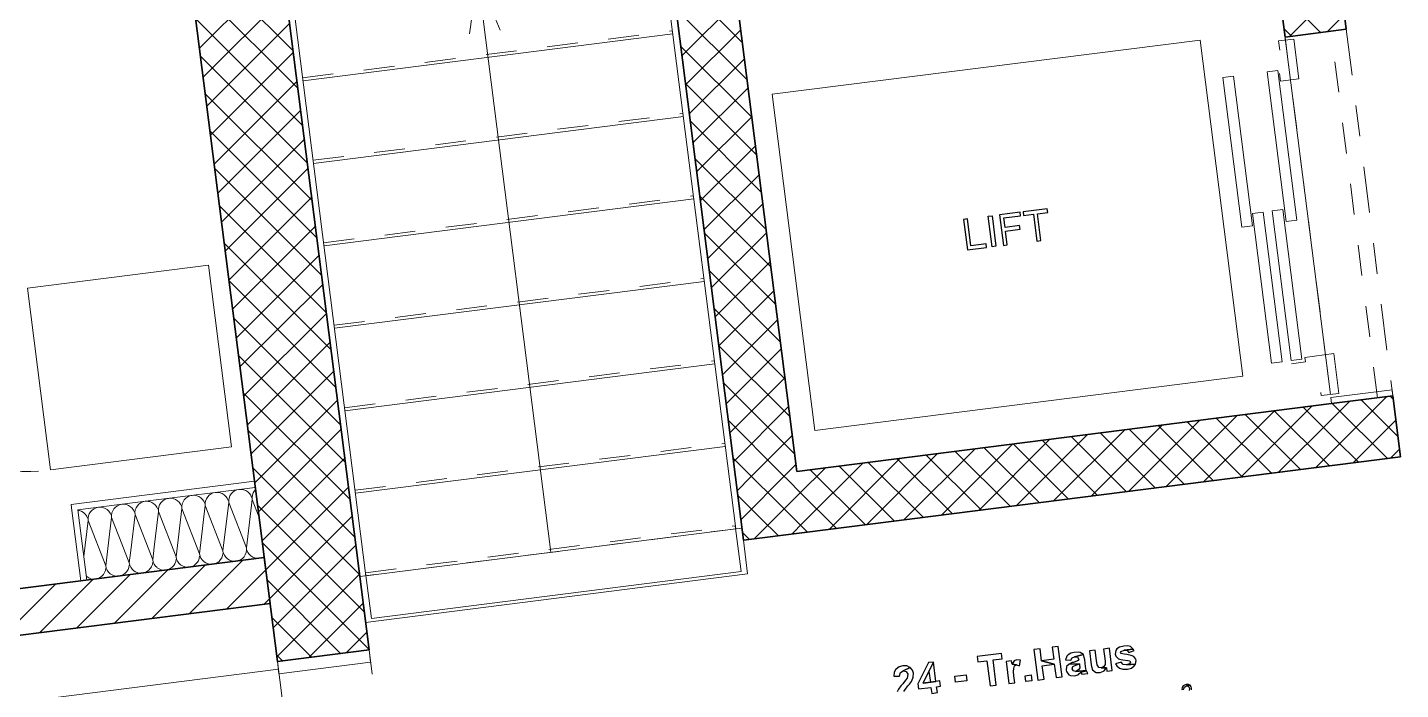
# Model space of a CAD drawing. Header units: metres. Extents: x 2713679.5 to 2713747.3, y 1226017.1 to 1226104.2.
# Drawn here: x 2713699.17 to 2713703.627, y 1226037.639 to 1226039.79 of the extents above; entities that cross this region are included whole.
import ezdxf

# ---------------------------------------------------------------- set-up
doc = ezdxf.new("R2010")
doc.units = ezdxf.units.M
doc.header["$MEASUREMENT"] = 0
for name, pattern in [('Achse', [0.115, 0, -0.04, 0.075, 0]), ('Strich 2_1mm', [0.15, 0.1, -0.05]), ('Strichpunkt 3_1_1mm Achsen', [0.25, 0.15, -0.05, 0, -0.05])]:
    doc.linetypes.add(name, pattern=pattern)
doc.layers.add('plangrafiken', color=251, linetype='Continuous')
doc.layers.add('waende_stuetzen', color=250, linetype='Continuous')
doc.layers.add('texte', color=7, linetype='Continuous', true_color=0x000000)

msp = doc.modelspace()

# ---------------------------------------------------------------- linework, layer by layer
at = {"layer": 'plangrafiken', "color": 7, "linetype": 'Continuous', "lineweight": 13}
for p, q in [((2713699.867, 1226041.1736), (2713700.2686, 1226038.009)), ((2713701.469, 1226038.1613), (2713701.221, 1226040.1157)), ((2713700.6309, 1226039.9601), (2713700.6048, 1226039.7687)), ((2713700.6309, 1226039.9601), (2713700.704, 1226039.7813)), ((2713700.8688, 1226038.0852), (2713700.6309, 1226039.9601)), ((2713703.3994, 1226038.5979), (2713703.2483, 1226039.7883)), ((2713700.0647, 1226039.6161), (2713701.265, 1226039.7685)), ((2713701.5873, 1226039.5725), (2713702.9761, 1226039.7487)), ((2713702.9761, 1226039.7487), (2713703.1146, 1226038.6575)), ((2713703.231, 1226039.7458), (2713703.2806, 1226039.7521)), ((2713703.2348, 1226039.716), (2713703.231, 1226039.7458)), ((2713703.2806, 1226039.7521), (2713703.297, 1226039.6231)), ((2713703.2281, 1226039.6497), (2713703.1934, 1226039.6452)), ((2713703.2898, 1226039.1636), (2713703.2281, 1226039.6497)), ((2713703.0843, 1226039.6314), (2713703.0495, 1226039.627)), ((2713703.0495, 1226039.627), (2713703.1112, 1226039.1409)), ((2713703.1459, 1226039.1453), (2713703.0843, 1226039.6314)), ((2713703.1934, 1226039.6452), (2713703.2551, 1226039.1591)), ((2713703.2375, 1226039.6156), (2713703.2343, 1226039.6404)), ((2713703.297, 1226039.6231), (2713703.2375, 1226039.6156)), ((2713701.7258, 1226038.4812), (2713701.5873, 1226039.5725)), ((2713700.0987, 1226039.3483), (2713701.299, 1226039.5006)), ((2713700.1327, 1226039.0804), (2713701.333, 1226039.2328)), ((2713703.1806, 1226039.19), (2713703.1459, 1226039.1856)), ((2713703.1459, 1226039.1856), (2713703.2076, 1226038.6995)), ((2713703.2423, 1226038.7039), (2713703.1806, 1226039.19)), ((2713703.2451, 1226039.1982), (2713703.2103, 1226039.1938)), ((2713703.2103, 1226039.1938), (2713703.272, 1226038.7077)), ((2713703.3068, 1226038.7121), (2713703.2451, 1226039.1982)), ((2713703.2551, 1226039.1591), (2713703.2898, 1226039.1636)), ((2713703.1112, 1226039.1409), (2713703.1459, 1226039.1453)), ((2713699.7576, 1226039.0177), (2713699.1703, 1226038.9432)), ((2713699.8325, 1226038.4274), (2713699.7576, 1226039.0177)), ((2713699.1703, 1226038.9432), (2713699.2452, 1226038.3529)), ((2713700.1666, 1226038.8126), (2713701.367, 1226038.9649)), ((2713703.272, 1226038.7077), (2713703.3068, 1226038.7121)), ((2713703.4103, 1226038.7303), (2713703.3161, 1226038.7183)), ((2713703.3161, 1226038.7183), (2713703.3179, 1226038.7034)), ((2713703.4267, 1226038.6013), (2713703.4103, 1226038.7303)), ((2713700.2006, 1226038.5447), (2713701.401, 1226038.697)), ((2713703.2076, 1226038.6995), (2713703.2423, 1226038.7039)), ((2713703.3179, 1226038.7034), (2713703.2733, 1226038.6978)), ((2713703.1146, 1226038.6575), (2713701.7258, 1226038.4812)), ((2713703.3679, 1226038.6039), (2713703.3691, 1226038.594)), ((2713703.3691, 1226038.594), (2713703.4267, 1226038.6013)), ((2713699.2452, 1226038.3529), (2713699.8325, 1226038.4274)), ((2713700.2346, 1226038.2769), (2713701.435, 1226038.4292)), ((2713700.2686, 1226038.009), (2713701.469, 1226038.1613)), ((2713701.4677, 1226038.1713), (2713701.4866, 1226038.0225)), ((2713701.4939, 1226038.1242), (2713701.5077, 1226038.0151)), ((2713700.2863, 1226037.8701), (2713700.2674, 1226038.0189)), ((2713701.5077, 1226038.0151), (2713700.2677, 1226037.8577)), ((2713701.4866, 1226038.0225), (2713700.2863, 1226037.8701))]:
    msp.add_line(p, q, dxfattribs=at)
at = {"layer": 'plangrafiken', "color": 7, "linetype": 'Strich 2_1mm', "lineweight": 13}
for p, q in [((2713700.0634, 1226039.626), (2713701.2638, 1226039.7784)), ((2713700.0974, 1226039.3582), (2713701.2978, 1226039.5105)), ((2713700.1314, 1226039.0903), (2713701.3318, 1226039.2427)), ((2713700.1654, 1226038.8225), (2713701.3658, 1226038.9748)), ((2713700.1994, 1226038.5546), (2713701.3998, 1226038.707)), ((2713700.2334, 1226038.2868), (2713701.4337, 1226038.4391)), ((2713700.2674, 1226038.0189), (2713701.4677, 1226038.1713))]:
    msp.add_line(p, q, dxfattribs=at)
at = {"layer": 'plangrafiken', "color": 7, "linetype": 'Strich 2_1mm', "lineweight": 18}
msp.add_line((2713701.4888, 1226038.1639), (2713700.2488, 1226038.0065), dxfattribs=at)
at = {"layer": 'plangrafiken', "color": 7, "linetype": 'Achse', "lineweight": 13}
msp.add_arc((2713699.1653, 1226038.9425), 0.595, 187.2326, 277.2326, dxfattribs=at)
at = {"layer": 'texte'}
for points in [[(2713702.4802, 1226039.2005), (2713702.4016, 1226039.1906), (2713702.4031, 1226039.1792), (2713702.4357, 1226039.183), (2713702.4466, 1226039.0955), (2713702.4598, 1226039.0974), (2713702.449, 1226039.1849), (2713702.4816, 1226039.1892)], [(2713702.2213, 1226039.1679), (2713702.2081, 1226039.166), (2713702.2209, 1226039.0671), (2713702.2829, 1226039.0746), (2713702.2814, 1226039.0865), (2713702.2322, 1226039.0803)], [(2713702.3008, 1226039.077), (2713702.2881, 1226039.1764), (2713702.3013, 1226039.1778), (2713702.3136, 1226039.0789), (2713702.3008, 1226039.077)], [(2713702.3917, 1226039.1896), (2713702.325, 1226039.1811), (2713702.3378, 1226039.0817), (2713702.3505, 1226039.0836), (2713702.3449, 1226039.1286), (2713702.3917, 1226039.1343), (2713702.3898, 1226039.1461), (2713702.3434, 1226039.1404), (2713702.3396, 1226039.1712), (2713702.3936, 1226039.1778)], [(2713702.516, 1226037.7797), (2713702.4959, 1226037.7774), (2713702.5013, 1226037.7379), (2713702.4618, 1226037.7332), (2713702.5029, 1226037.7216), (2713702.5091, 1226037.6782), (2713702.5284, 1226037.6806)], [(2713702.7282, 1226037.7805), (2713702.715, 1226037.7774), (2713702.7057, 1226037.7712), (2713702.7027, 1226037.7665), (2713702.7003, 1226037.7549), (2713702.7027, 1226037.7479), (2713702.7112, 1226037.7394), (2713702.7143, 1226037.7387), (2713702.7251, 1226037.7363), (2713702.7414, 1226037.734), (2713702.7483, 1226037.7325), (2713702.7499, 1226037.7286), (2713702.7476, 1226037.7232), (2713702.7375, 1226037.7193), (2713702.7669, 1226037.7224), (2713702.7685, 1226037.734), (2713702.7677, 1226037.7379), (2713702.7607, 1226037.7472), (2713702.753, 1226037.7503), (2713702.7383, 1226037.7534), (2713702.7298, 1226037.7541), (2713702.7205, 1226037.7565), (2713702.7181, 1226037.7596), (2713702.7197, 1226037.7634), (2713702.7298, 1226037.7673), (2713702.7592, 1226037.7704), (2713702.7507, 1226037.7789), (2713702.7421, 1226037.7812)], [(2713702.3317, 1226037.7565), (2713702.2527, 1226037.7464), (2713702.255, 1226037.7294), (2713702.2845, 1226037.7332), (2713702.2945, 1226037.6511), (2713702.3147, 1226037.6535), (2713702.3046, 1226037.7356), (2713702.3333, 1226037.7394)], [(2713702.3642, 1226037.7325), (2713702.3472, 1226037.7309), (2713702.3557, 1226037.6589), (2713702.3751, 1226037.6612), (2713702.372, 1226037.6837), (2713702.3704, 1226037.6984), (2713702.3712, 1226037.7077), (2713702.3743, 1226037.7162), (2713702.3805, 1226037.7193), (2713702.3658, 1226037.7224)], [(2713702.3805, 1226037.7363), (2713702.3728, 1226037.7332), (2713702.3728, 1226037.7332), (2713702.3658, 1226037.7224), (2713702.3805, 1226037.7193), (2713702.3898, 1226037.717), (2713702.3937, 1226037.7348), (2713702.3929, 1226037.7348)], [(2713702.4572, 1226037.772), (2713702.437, 1226037.7696), (2713702.4494, 1226037.6705), (2713702.4696, 1226037.6728), (2713702.4641, 1226037.7162), (2713702.5029, 1226037.7216), (2713702.4618, 1226037.7332)], [(2713702.5679, 1226037.7603), (2713702.5571, 1226037.758), (2713702.5478, 1226037.7526), (2713702.5439, 1226037.7479), (2713702.5393, 1226037.7356), (2713702.5571, 1226037.7348), (2713702.5609, 1226037.7425), (2713702.5687, 1226037.7456), (2713702.5973, 1226037.7534), (2713702.5873, 1226037.7596), (2713702.5818, 1226037.7611)], [(2713702.5973, 1226037.7534), (2713702.5687, 1226037.7456), (2713702.5787, 1226037.7448), (2713702.5826, 1226037.7371), (2713702.5834, 1226037.7356), (2713702.5787, 1226037.7332), (2713702.5648, 1226037.7278), (2713702.5609, 1226037.727), (2713702.5509, 1226037.7216), (2713702.5849, 1226037.7232), (2713702.5849, 1226037.7193), (2713702.5857, 1226037.71), (2713702.5818, 1226037.703), (2713702.5726, 1226037.6984), (2713702.6066, 1226037.7015), (2713702.6043, 1226037.7139), (2713702.602, 1226037.7363), (2713702.6004, 1226037.7433)], [(2713702.6361, 1226037.7673), (2713702.6167, 1226037.765), (2713702.6229, 1226037.7193), (2713702.6237, 1226037.7146), (2713702.6275, 1226037.7038), (2713702.6275, 1226037.7038), (2713702.6368, 1226037.6961), (2713702.6376, 1226037.6953), (2713702.65, 1226037.6945), (2713702.6515, 1226037.6945), (2713702.6632, 1226037.6992), (2713702.6647, 1226037.7007), (2713702.6725, 1226037.71), (2713702.6554, 1226037.71), (2713702.6477, 1226037.7108), (2713702.6438, 1226037.7162), (2713702.6422, 1226037.7193), (2713702.6399, 1226037.734)], [(2713702.6825, 1226037.7735), (2713702.6632, 1226037.7704), (2713702.667, 1226037.7402), (2713702.6678, 1226037.7309), (2713702.6678, 1226037.7208), (2713702.6639, 1226037.7139), (2713702.6554, 1226037.71), (2713702.6725, 1226037.71), (2713702.674, 1226037.6992), (2713702.691, 1226037.7015)], [(2713702.7592, 1226037.7704), (2713702.7298, 1226037.7673), (2713702.739, 1226037.7658), (2713702.7445, 1226037.7603), (2713702.7623, 1226037.7658)], [(2713702.0111, 1226037.7162), (2713701.9995, 1226037.7131), (2713701.9894, 1226037.7061), (2713701.9887, 1226037.7054), (2713701.9832, 1226037.6961), (2713701.9817, 1226037.6829), (2713702.001, 1226037.6829), (2713702.001, 1226037.6837), (2713702.0034, 1226037.6953), (2713702.0127, 1226037.6999), (2713702.0351, 1226037.7108), (2713702.0343, 1226037.7115), (2713702.0243, 1226037.7162)], [(2713702.111, 1226037.7286), (2713702.0947, 1226037.727), (2713702.0599, 1226037.6581), (2713702.0622, 1226037.6419), (2713702.1025, 1226037.6465), (2713702.1056, 1226037.6271), (2713702.1234, 1226037.6295), (2713702.1211, 1226037.6488), (2713702.1335, 1226037.6504), (2713702.1311, 1226037.6674), (2713702.1188, 1226037.6659), (2713702.0777, 1226037.6604), (2713702.0963, 1226037.6976)], [(2713702.111, 1226037.7286), (2713702.0963, 1226037.6976), (2713702.1009, 1226037.6635), (2713702.0777, 1226037.6604), (2713702.1188, 1226037.6659)], [(2713702.1823, 1226037.6635), (2713702.1799, 1226037.6829), (2713702.2171, 1226037.6875), (2713702.2194, 1226037.6682), (2713702.1823, 1226037.6635)], [(2713702.4107, 1226037.6659), (2713702.4084, 1226037.6844), (2713702.4277, 1226037.6868), (2713702.4301, 1226037.6682), (2713702.4107, 1226037.6659)], [(2713702.5509, 1226037.7216), (2713702.5431, 1226037.7139), (2713702.5416, 1226037.7023), (2713702.5431, 1226037.6976), (2713702.5501, 1226037.6875), (2713702.5555, 1226037.6852), (2713702.5687, 1226037.6837), (2713702.5803, 1226037.6875), (2713702.5803, 1226037.6883), (2713702.5896, 1226037.6961), (2713702.6074, 1226037.7007), (2713702.6066, 1226037.7015), (2713702.5726, 1226037.6984), (2713702.5648, 1226037.6999), (2713702.5609, 1226037.7069), (2713702.5633, 1226037.7139), (2713702.5733, 1226037.7185), (2713702.5849, 1226037.7232)], [(2713702.6074, 1226037.7007), (2713702.5896, 1226037.6961), (2713702.5904, 1226037.6945), (2713702.5927, 1226037.6891), (2713702.612, 1226037.6914)], [(2713702.7205, 1226037.7286), (2713702.7019, 1226037.7232), (2713702.7057, 1226037.7162), (2713702.715, 1226037.7084), (2713702.7251, 1226037.7054), (2713702.739, 1226037.7054), (2713702.7406, 1226037.7061), (2713702.7538, 1226037.7092), (2713702.7623, 1226037.7162), (2713702.7669, 1226037.7224), (2713702.7375, 1226037.7193), (2713702.7267, 1226037.7208)], [(2713702.9311, 1226037.6558), (2713702.9257, 1226037.6542), (2713702.921, 1226037.6511), (2713702.9179, 1226037.6465), (2713702.9172, 1226037.6395), (2713702.9234, 1226037.6403), (2713702.9234, 1226037.6419), (2713702.9257, 1226037.6473), (2713702.9265, 1226037.6488), (2713702.9319, 1226037.6511), (2713702.9435, 1226037.6535), (2713702.9381, 1226037.6558)]]:
    msp.add_lwpolyline(points, close=True, dxfattribs=at)
for points in [[(2713702.015, 1226037.6333), (2713702.0189, 1226037.6395), (2713702.0196, 1226037.6411), (2713702.0281, 1226037.6519), (2713702.0328, 1226037.6566), (2713702.039, 1226037.6659), (2713702.0405, 1226037.6682), (2713702.0452, 1226037.6798), (2713702.0452, 1226037.6798), (2713702.046, 1226037.6922), (2713702.0429, 1226037.7023), (2713702.0351, 1226037.7108), (2713702.0127, 1226037.6999), (2713702.0227, 1226037.6984), (2713702.0274, 1226037.6891), (2713702.0274, 1226037.6883), (2713702.025, 1226037.6767), (2713702.0204, 1226037.6705), (2713702.0111, 1226037.6581), (2713702.0049, 1226037.6511), (2713701.9972, 1226037.6403), (2713701.9925, 1226037.6318)], [(2713702.9481, 1226037.6388), (2713702.9481, 1226037.6442), (2713702.9474, 1226037.6488), (2713702.9435, 1226037.6535), (2713702.9319, 1226037.6511), (2713702.9327, 1226037.6511), (2713702.9388, 1226037.6496), (2713702.9396, 1226037.6488), (2713702.9419, 1226037.6434), (2713702.9419, 1226037.6426), (2713702.9404, 1226037.6364)]]:
    msp.add_lwpolyline(points, dxfattribs=at)
at = {"layer": 'waende_stuetzen', "color": 7, "linetype": 'Continuous', "lineweight": 35}
for p, q in [((2713700.279, 1226037.7684), (2713699.8447, 1226041.191)), ((2713699.547, 1226041.1532), (2713699.9814, 1226037.7306)), ((2713703.2017, 1226040.1554), (2713703.2521, 1226039.7585)), ((2713703.4505, 1226039.7837), (2713703.4002, 1226040.1805)), ((2713701.6671, 1226038.3478), (2713701.4657, 1226039.935)), ((2713701.2673, 1226039.9099), (2713701.4939, 1226038.1242)), ((2713703.4505, 1226039.7837), (2713703.2521, 1226039.7585)), ((2713703.4032, 1226038.5681), (2713703.6016, 1226038.5933)), ((2713703.6268, 1226038.3949), (2713703.6016, 1226038.5933)), ((2713703.4032, 1226038.5681), (2713701.6671, 1226038.3478)), ((2713701.6923, 1226038.1494), (2713703.6268, 1226038.3949)), ((2713701.4939, 1226038.1242), (2713701.6923, 1226038.1494)), ((2713699.9386, 1226038.0679), (2713698.9763, 1226037.9458)), ((2713699.9386, 1226038.0679), (2713699.9575, 1226037.9191)), ((2713698.9952, 1226037.797), (2713699.9575, 1226037.9191)), ((2713699.9814, 1226037.7306), (2713700.279, 1226037.7684))]:
    msp.add_line(p, q, dxfattribs=at)
at = {"layer": 'waende_stuetzen', "color": 18, "linetype": 'Continuous', "lineweight": 0, "true_color": 0x000000}
for p, q in [((2713700.0321, 1226039.7142), (2713699.6857, 1226040.0606)), ((2713699.7286, 1226039.7223), (2713699.997, 1226039.9907)), ((2713700.0475, 1226039.5927), (2713699.7011, 1226039.9391)), ((2713701.4903, 1226039.7409), (2713701.3152, 1226039.9159)), ((2713703.2669, 1226039.7604), (2713703.4325, 1226039.926)), ((2713699.7406, 1226039.6282), (2713700.0089, 1226039.8965)), ((2713701.2943, 1226039.697), (2713701.4732, 1226039.8759)), ((2713703.3672, 1226039.7732), (2713703.2332, 1226039.9071)), ((2713701.5057, 1226039.6194), (2713701.2748, 1226039.8503)), ((2713703.3884, 1226039.7758), (2713703.4444, 1226039.8318)), ((2713700.0629, 1226039.4712), (2713699.7165, 1226039.8176)), ((2713699.7525, 1226039.5341), (2713700.0209, 1226039.8024)), ((2713701.3062, 1226039.6028), (2713701.4851, 1226039.7817)), ((2713703.2731, 1226039.7612), (2713703.2487, 1226039.7856)), ((2713700.0783, 1226039.3498), (2713699.732, 1226039.6961)), ((2713699.7645, 1226039.4399), (2713700.0328, 1226039.7083)), ((2713701.5211, 1226039.4979), (2713701.2902, 1226039.7288)), ((2713701.3182, 1226039.5087), (2713701.4971, 1226039.6876)), ((2713699.7764, 1226039.3458), (2713700.0448, 1226039.6142)), ((2713701.5366, 1226039.3764), (2713701.3057, 1226039.6073)), ((2713700.0937, 1226039.2283), (2713699.7474, 1226039.5746)), ((2713701.3301, 1226039.4146), (2713701.509, 1226039.5935)), ((2713699.7884, 1226039.2517), (2713700.0567, 1226039.5201)), ((2713701.552, 1226039.2549), (2713701.3211, 1226039.4859)), ((2713701.3421, 1226039.3205), (2713701.521, 1226039.4994)), ((2713700.1091, 1226039.1068), (2713699.7628, 1226039.4531)), ((2713699.8003, 1226039.1576), (2713700.0686, 1226039.4259)), ((2713701.354, 1226039.2264), (2713701.5329, 1226039.4053)), ((2713701.5674, 1226039.1335), (2713701.3365, 1226039.3644)), ((2713700.1246, 1226038.9853), (2713699.7782, 1226039.3317)), ((2713699.8122, 1226039.0635), (2713700.0806, 1226039.3318)), ((2713701.3659, 1226039.1322), (2713701.5448, 1226039.3111)), ((2713700.14, 1226038.8638), (2713699.7936, 1226039.2102)), ((2713699.8242, 1226038.9693), (2713700.0925, 1226039.2377)), ((2713701.5828, 1226039.012), (2713701.3519, 1226039.2429)), ((2713701.3779, 1226039.0381), (2713701.5568, 1226039.217)), ((2713699.8361, 1226038.8752), (2713700.1045, 1226039.1436)), ((2713701.5982, 1226038.8905), (2713701.3673, 1226039.1214)), ((2713701.3898, 1226038.944), (2713701.5687, 1226039.1229)), ((2713700.1554, 1226038.7423), (2713699.809, 1226039.0887)), ((2713699.8481, 1226038.7811), (2713700.1164, 1226039.0494)), ((2713701.4018, 1226038.8499), (2713701.5807, 1226039.0288)), ((2713701.6136, 1226038.769), (2713701.3827, 1226038.9999)), ((2713700.1708, 1226038.6209), (2713699.8245, 1226038.9672)), ((2713699.86, 1226038.687), (2713700.1284, 1226038.9553)), ((2713701.4137, 1226038.7558), (2713701.5926, 1226038.9347)), ((2713700.1862, 1226038.4994), (2713699.8399, 1226038.8457)), ((2713699.872, 1226038.5929), (2713700.1403, 1226038.8612)), ((2713701.6291, 1226038.6475), (2713701.3982, 1226038.8784)), ((2713701.4257, 1226038.6616), (2713701.6046, 1226038.8405)), ((2713699.8839, 1226038.4987), (2713700.1523, 1226038.7671)), ((2713701.6445, 1226038.5261), (2713701.4136, 1226038.757)), ((2713700.2017, 1226038.3779), (2713699.8553, 1226038.7242)), ((2713701.4376, 1226038.5675), (2713701.6165, 1226038.7464)), ((2713699.8959, 1226038.4046), (2713700.1642, 1226038.673)), ((2713701.6599, 1226038.4046), (2713701.429, 1226038.6355)), ((2713701.4496, 1226038.4734), (2713701.6285, 1226038.6523)), ((2713700.2171, 1226038.2564), (2713699.8707, 1226038.6028)), ((2713699.9078, 1226038.3105), (2713700.1761, 1226038.5788)), ((2713703.4913, 1226038.4998), (2713703.5822, 1226038.5908)), ((2713703.6183, 1226038.4614), (2713703.4994, 1226038.5803)), ((2713703.6029, 1226038.5829), (2713703.5935, 1226038.5922)), ((2713701.4615, 1226038.3793), (2713701.6404, 1226038.5582)), ((2713702.9869, 1226038.3137), (2713703.2178, 1226038.5446)), ((2713703.1084, 1226038.3291), (2713703.3393, 1226038.56)), ((2713703.3018, 1226038.3536), (2713703.1229, 1226038.5325)), ((2713703.396, 1226038.3656), (2713703.217, 1226038.5445)), ((2713703.4183, 1226038.4493), (2713703.3112, 1226038.5564)), ((2713703.4138, 1226038.5599), (2713703.4053, 1226038.5684)), ((2713703.4088, 1226038.5235), (2713703.4315, 1226038.5461)), ((2713703.5842, 1226038.3895), (2713703.4138, 1226038.5599)), ((2713703.4315, 1226038.5461), (2713703.4608, 1226038.5754)), ((2713701.617, 1226038.3414), (2713701.4444, 1226038.514)), ((2713702.6224, 1226038.2674), (2713702.8533, 1226038.4983)), ((2713702.7439, 1226038.2828), (2713702.9748, 1226038.5137)), ((2713703.0195, 1226038.3178), (2713702.8406, 1226038.4967)), ((2713702.8654, 1226038.2982), (2713703.0963, 1226038.5291)), ((2713703.1136, 1226038.3297), (2713702.9347, 1226038.5086)), ((2713703.2077, 1226038.3417), (2713703.0288, 1226038.5206)), ((2713703.2298, 1226038.3445), (2713703.4088, 1226038.5235)), ((2713703.4208, 1226038.4294), (2713703.4913, 1226038.4998)), ((2713703.551, 1226038.4535), (2713703.6116, 1226038.5141)), ((2713700.2325, 1226038.1349), (2713699.8861, 1226038.4813)), ((2713699.9197, 1226038.2164), (2713700.1881, 1226038.4847)), ((2713701.517, 1226038.3287), (2713701.6523, 1226038.464)), ((2713702.258, 1226038.2212), (2713702.4889, 1226038.4521)), ((2713702.3795, 1226038.2366), (2713702.6104, 1226038.4675)), ((2713702.643, 1226038.27), (2713702.4641, 1226038.4489)), ((2713702.5009, 1226038.252), (2713702.7319, 1226038.4829)), ((2713702.7371, 1226038.282), (2713702.5582, 1226038.4609)), ((2713702.8312, 1226038.2939), (2713702.6523, 1226038.4728)), ((2713702.9253, 1226038.3058), (2713702.7464, 1226038.4847)), ((2713703.4901, 1226038.3775), (2713703.4183, 1226038.4493)), ((2713703.4728, 1226038.3753), (2713703.551, 1226038.4535)), ((2713701.8935, 1226038.1749), (2713702.1244, 1226038.4058)), ((2713702.015, 1226038.1903), (2713702.2459, 1226038.4212)), ((2713702.2665, 1226038.2222), (2713702.0876, 1226038.4011)), ((2713702.1365, 1226038.2057), (2713702.3674, 1226038.4366)), ((2713702.3606, 1226038.2342), (2713702.1817, 1226038.4131)), ((2713702.4547, 1226038.2461), (2713702.2758, 1226038.425)), ((2713702.5489, 1226038.2581), (2713702.37, 1226038.437)), ((2713703.3513, 1226038.3599), (2713703.4208, 1226038.4294)), ((2713703.5943, 1226038.3907), (2713703.6108, 1226038.4072)), ((2713703.6108, 1226038.4072), (2713703.6236, 1226038.42)), ((2713700.2479, 1226038.0134), (2713699.9015, 1226038.3598)), ((2713699.9317, 1226038.1222), (2713700.2, 1226038.3906)), ((2713701.5229, 1226038.3295), (2713701.4598, 1226038.3925)), ((2713701.6385, 1226038.3441), (2713701.6643, 1226038.3699)), ((2713701.6762, 1226038.2758), (2713701.76, 1226038.3596)), ((2713701.6882, 1226038.1817), (2713701.8815, 1226038.375)), ((2713701.772, 1226038.1595), (2713702.003, 1226038.3904)), ((2713701.9841, 1226038.1864), (2713701.8052, 1226038.3653)), ((2713702.0783, 1226038.1983), (2713701.8994, 1226038.3772)), ((2713702.1724, 1226038.2103), (2713701.9935, 1226038.3892)), ((2713701.4734, 1226038.2851), (2713701.517, 1226038.3287)), ((2713701.4854, 1226038.191), (2713701.6385, 1226038.3441)), ((2713701.5961, 1226038.2562), (2713701.5229, 1226038.3295)), ((2713701.6424, 1226038.3159), (2713701.617, 1226038.3414)), ((2713701.6753, 1226038.2831), (2713701.6424, 1226038.3159)), ((2713701.89, 1226038.1745), (2713701.7111, 1226038.3534)), ((2713699.9436, 1226038.0281), (2713700.212, 1226038.2965)), ((2713701.5498, 1226038.1964), (2713701.4752, 1226038.271)), ((2713701.5291, 1226038.1287), (2713701.6762, 1226038.2758)), ((2713701.7959, 1226038.1625), (2713701.6753, 1226038.2831)), ((2713700.2633, 1226037.892), (2713699.917, 1226038.2383)), ((2713701.6907, 1226038.1616), (2713701.5961, 1226038.2562)), ((2713699.9556, 1226037.934), (2713700.2239, 1226038.2024)), ((2713701.6076, 1226038.1386), (2713701.5498, 1226038.1964)), ((2713701.6506, 1226038.1441), (2713701.6882, 1226038.1817)), ((2713701.5035, 1226038.1367), (2713701.4907, 1226038.1495)), ((2713701.5135, 1226038.1267), (2713701.5035, 1226038.1367)), ((2713701.7018, 1226038.1506), (2713701.6907, 1226038.1616)), ((2713700.2787, 1226037.7705), (2713699.9324, 1226038.1168)), ((2713699.9675, 1226037.8399), (2713700.2359, 1226038.1082)), ((2713699.5738, 1226037.8704), (2713699.747, 1226038.0436)), ((2713699.6953, 1226037.8858), (2713699.8685, 1226038.059)), ((2713699.2094, 1226037.8242), (2713699.3825, 1226037.9974)), ((2713699.3308, 1226037.8396), (2713699.504, 1226038.0128)), ((2713699.4523, 1226037.855), (2713699.6255, 1226038.0282)), ((2713699.8168, 1226037.9013), (2713699.9436, 1226038.0281)), ((2713699.9795, 1226037.7458), (2713700.2478, 1226038.0141)), ((2713699.0879, 1226037.8088), (2713699.2611, 1226037.9819)), ((2713700.1865, 1226037.7567), (2713699.9478, 1226037.9954)), ((2713699.9383, 1226037.9167), (2713699.9556, 1226037.934)), ((2713700.0833, 1226037.7436), (2713700.2598, 1226037.92)), ((2713700.0924, 1226037.7447), (2713699.9632, 1226037.8739)), ((2713700.2048, 1226037.759), (2713700.2717, 1226037.8259)), ((2713699.9982, 1226037.7328), (2713699.9786, 1226037.7524))]:
    msp.add_line(p, q, dxfattribs=at)
at = {"layer": 'waende_stuetzen', "color": 7, "linetype": 'Strichpunkt 3_1_1mm Achsen', "lineweight": 13}
for p, q in [((2713703.4505, 1226039.7837), (2713703.6016, 1226038.5933)), ((2713700.4024, 1226036.7962), (2713700.279, 1226037.7684))]:
    msp.add_line(p, q, dxfattribs=at)
at = {"layer": 'waende_stuetzen', "color": 7, "linetype": 'Strich 2_1mm', "lineweight": 13}
for p, q in [((2713703.4009, 1226039.7774), (2713703.2521, 1226039.7585)), ((2713703.2521, 1226039.7585), (2713703.4032, 1226038.5681)), ((2713703.552, 1226038.587), (2713703.4009, 1226039.7774)), ((2713703.4032, 1226038.5681), (2713703.552, 1226038.587))]:
    msp.add_line(p, q, dxfattribs=at)
at = {"layer": 'waende_stuetzen', "color": 7, "linetype": 'Continuous', "lineweight": 18}
for p, q in [((2713703.4007, 1226038.5879), (2713703.5991, 1226038.6131)), ((2713703.4007, 1226038.5879), (2713703.4032, 1226038.5681)), ((2713703.5991, 1226038.6131), (2713703.6016, 1226038.5933)), ((2713699.9071, 1226038.3159), (2713699.3119, 1226038.2404)), ((2713699.9071, 1226038.3159), (2713699.9096, 1226038.2961)), ((2713699.9096, 1226038.2961), (2713699.5624, 1226038.252)), ((2713699.3119, 1226038.2404), (2713699.3144, 1226038.2206)), ((2713699.3144, 1226038.2206), (2713699.3434, 1226037.9924)), ((2713699.5624, 1226038.252), (2713699.3342, 1226038.2231)), ((2713699.3342, 1226038.2231), (2713699.3632, 1226037.9949)), ((2713699.5914, 1226038.0239), (2713699.9386, 1226038.0679)), ((2713699.3434, 1226037.9924), (2713699.3632, 1226037.9949))]:
    msp.add_line(p, q, dxfattribs=at)
at = {"layer": 'waende_stuetzen', "color": 7, "linetype": 'Continuous', "lineweight": 13}
for p, q in [((2713699.6904, 1226038.2653), (2713699.6843, 1226038.261)), ((2713699.6972, 1226038.2684), (2713699.6904, 1226038.2653)), ((2713699.7046, 1226038.2701), (2713699.6972, 1226038.2684)), ((2713699.7121, 1226038.2703), (2713699.7046, 1226038.2701)), ((2713699.7195, 1226038.269), (2713699.7121, 1226038.2703)), ((2713699.7265, 1226038.2663), (2713699.7195, 1226038.269)), ((2713699.7329, 1226038.2623), (2713699.7265, 1226038.2663)), ((2713699.7551, 1226038.2652), (2713699.7511, 1226038.2588)), ((2713699.7603, 1226038.2706), (2713699.7551, 1226038.2652)), ((2713699.7664, 1226038.275), (2713699.7603, 1226038.2706)), ((2713699.7733, 1226038.2781), (2713699.7664, 1226038.275)), ((2713699.7806, 1226038.2797), (2713699.7733, 1226038.2781)), ((2713699.7881, 1226038.2799), (2713699.7806, 1226038.2797)), ((2713699.7955, 1226038.2787), (2713699.7881, 1226038.2799)), ((2713699.8026, 1226038.276), (2713699.7955, 1226038.2787)), ((2713699.8089, 1226038.272), (2713699.8026, 1226038.276)), ((2713699.8144, 1226038.2668), (2713699.8089, 1226038.272)), ((2713699.8187, 1226038.2607), (2713699.8144, 1226038.2668)), ((2713699.8272, 1226038.2685), (2713699.8245, 1226038.2614)), ((2713699.8312, 1226038.2748), (2713699.8272, 1226038.2685)), ((2713699.8364, 1226038.2803), (2713699.8312, 1226038.2748)), ((2713699.8425, 1226038.2846), (2713699.8364, 1226038.2803)), ((2713699.8494, 1226038.2877), (2713699.8425, 1226038.2846)), ((2713699.8567, 1226038.2894), (2713699.8494, 1226038.2877)), ((2713699.8642, 1226038.2896), (2713699.8567, 1226038.2894)), ((2713699.8716, 1226038.2883), (2713699.8642, 1226038.2896)), ((2713699.8786, 1226038.2857), (2713699.8716, 1226038.2883)), ((2713699.885, 1226038.2817), (2713699.8786, 1226038.2857)), ((2713699.8904, 1226038.2765), (2713699.885, 1226038.2817)), ((2713699.8948, 1226038.2704), (2713699.8904, 1226038.2765)), ((2713699.8979, 1226038.2635), (2713699.8948, 1226038.2704)), ((2713699.9006, 1226038.2711), (2713699.8993, 1226038.2637)), ((2713699.9033, 1226038.2781), (2713699.9006, 1226038.2711)), ((2713699.9073, 1226038.2845), (2713699.9033, 1226038.2781)), ((2713699.9106, 1226038.2881), (2713699.9073, 1226038.2845)), ((2713699.9096, 1226038.2961), (2713699.9386, 1226038.0679)), ((2713699.3367, 1226038.2212), (2713699.3344, 1226038.2216)), ((2713699.3392, 1226038.2208), (2713699.3367, 1226038.2212)), ((2713699.3462, 1226038.2181), (2713699.3392, 1226038.2208)), ((2713699.38, 1226038.2224), (2713699.3749, 1226038.2169)), ((2713699.3862, 1226038.2267), (2713699.38, 1226038.2224)), ((2713699.393, 1226038.2298), (2713699.3862, 1226038.2267)), ((2713699.4003, 1226038.2315), (2713699.393, 1226038.2298)), ((2713699.4079, 1226038.2317), (2713699.4003, 1226038.2315)), ((2713699.4153, 1226038.2304), (2713699.4079, 1226038.2317)), ((2713699.4223, 1226038.2277), (2713699.4153, 1226038.2304)), ((2713699.4286, 1226038.2237), (2713699.4223, 1226038.2277)), ((2713699.4341, 1226038.2186), (2713699.4286, 1226038.2237)), ((2713699.4469, 1226038.2202), (2713699.4442, 1226038.2132)), ((2713699.4509, 1226038.2266), (2713699.4469, 1226038.2202)), ((2713699.4561, 1226038.232), (2713699.4509, 1226038.2266)), ((2713699.4622, 1226038.2364), (2713699.4561, 1226038.232)), ((2713699.4691, 1226038.2394), (2713699.4622, 1226038.2364)), ((2713699.4764, 1226038.2411), (2713699.4691, 1226038.2394)), ((2713699.4839, 1226038.2413), (2713699.4764, 1226038.2411)), ((2713699.4913, 1226038.2401), (2713699.4839, 1226038.2413)), ((2713699.4983, 1226038.2374), (2713699.4913, 1226038.2401)), ((2713699.5047, 1226038.2334), (2713699.4983, 1226038.2374)), ((2713699.5102, 1226038.2282), (2713699.5047, 1226038.2334)), ((2713699.5145, 1226038.2221), (2713699.5102, 1226038.2282)), ((2713699.5176, 1226038.2152), (2713699.5145, 1226038.2221)), ((2713699.5203, 1226038.2228), (2713699.519, 1226038.2154)), ((2713699.523, 1226038.2299), (2713699.5203, 1226038.2228)), ((2713699.527, 1226038.2362), (2713699.523, 1226038.2299)), ((2713699.5321, 1226038.2417), (2713699.527, 1226038.2362)), ((2713699.5383, 1226038.246), (2713699.5321, 1226038.2417)), ((2713699.5451, 1226038.2491), (2713699.5383, 1226038.246)), ((2713699.5525, 1226038.2508), (2713699.5451, 1226038.2491)), ((2713699.56, 1226038.251), (2713699.5525, 1226038.2508)), ((2713699.5626, 1226038.2505), (2713699.56, 1226038.251)), ((2713699.5674, 1226038.2497), (2713699.5626, 1226038.2505)), ((2713699.5744, 1226038.247), (2713699.5674, 1226038.2497)), ((2713699.5808, 1226038.243), (2713699.5744, 1226038.247)), ((2713699.5862, 1226038.2379), (2713699.5808, 1226038.243)), ((2713699.5906, 1226038.2318), (2713699.5862, 1226038.2379)), ((2713699.5936, 1226038.2249), (2713699.5906, 1226038.2318)), ((2713699.5964, 1226038.2325), (2713699.5951, 1226038.2251)), ((2713699.5951, 1226038.2251), (2713699.5953, 1226038.2176)), ((2713699.599, 1226038.2395), (2713699.5964, 1226038.2325)), ((2713699.603, 1226038.2459), (2713699.599, 1226038.2395)), ((2713699.6082, 1226038.2513), (2713699.603, 1226038.2459)), ((2713699.6143, 1226038.2557), (2713699.6082, 1226038.2513)), ((2713699.6212, 1226038.2587), (2713699.6143, 1226038.2557)), ((2713699.6285, 1226038.2604), (2713699.6212, 1226038.2587)), ((2713699.636, 1226038.2606), (2713699.6285, 1226038.2604)), ((2713699.6434, 1226038.2594), (2713699.636, 1226038.2606)), ((2713699.6505, 1226038.2567), (2713699.6434, 1226038.2594)), ((2713699.6568, 1226038.2527), (2713699.6505, 1226038.2567)), ((2713699.6714, 1226038.2272), (2713699.6526, 1226038.0703)), ((2713699.6623, 1226038.2475), (2713699.6568, 1226038.2527)), ((2713699.6666, 1226038.2414), (2713699.6623, 1226038.2475)), ((2713699.6697, 1226038.2345), (2713699.6666, 1226038.2414)), ((2713699.6724, 1226038.2421), (2713699.6712, 1226038.2347)), ((2713699.6712, 1226038.2347), (2713699.6714, 1226038.2272)), ((2713699.6714, 1226038.2272), (2713699.7287, 1226038.0799)), ((2713699.6751, 1226038.2492), (2713699.6724, 1226038.2421)), ((2713699.6791, 1226038.2555), (2713699.6751, 1226038.2492)), ((2713699.6843, 1226038.261), (2713699.6791, 1226038.2555)), ((2713699.7474, 1226038.2369), (2713699.7287, 1226038.0799)), ((2713699.7383, 1226038.2572), (2713699.7329, 1226038.2623)), ((2713699.7427, 1226038.2511), (2713699.7383, 1226038.2572)), ((2713699.7457, 1226038.2442), (2713699.7427, 1226038.2511)), ((2713699.7485, 1226038.2518), (2713699.7472, 1226038.2444)), ((2713699.7472, 1226038.2444), (2713699.7474, 1226038.2369)), ((2713699.7474, 1226038.2369), (2713699.8048, 1226038.0896)), ((2713699.7511, 1226038.2588), (2713699.7485, 1226038.2518)), ((2713699.8235, 1226038.2465), (2713699.8048, 1226038.0896)), ((2713699.8218, 1226038.2539), (2713699.8187, 1226038.2607)), ((2713699.8245, 1226038.2614), (2713699.8233, 1226038.254)), ((2713699.8233, 1226038.254), (2713699.8235, 1226038.2465)), ((2713699.8235, 1226038.2465), (2713699.8808, 1226038.0992)), ((2713699.8995, 1226038.2562), (2713699.8808, 1226038.0992)), ((2713699.8993, 1226038.2637), (2713699.8995, 1226038.2562)), ((2713699.8995, 1226038.2562), (2713699.922, 1226038.1984)), ((2713699.3526, 1226038.2141), (2713699.3462, 1226038.2181)), ((2713699.358, 1226038.2089), (2713699.3526, 1226038.2141)), ((2713699.3671, 1226038.1886), (2713699.3533, 1226038.0728)), ((2713699.3624, 1226038.2028), (2713699.358, 1226038.2089)), ((2713699.3634, 1226038.2004), (2713699.3624, 1226038.2028)), ((2713699.3655, 1226038.1959), (2713699.3634, 1226038.2004)), ((2713699.3672, 1226038.1976), (2713699.3669, 1226038.1961)), ((2713699.3669, 1226038.1961), (2713699.3671, 1226038.1886)), ((2713699.3671, 1226038.1886), (2713699.4245, 1226038.0413)), ((2713699.3682, 1226038.2035), (2713699.3672, 1226038.1976)), ((2713699.3709, 1226038.2106), (2713699.3682, 1226038.2035)), ((2713699.3749, 1226038.2169), (2713699.3709, 1226038.2106)), ((2713699.4385, 1226038.2124), (2713699.4341, 1226038.2186)), ((2713699.4432, 1226038.1983), (2713699.4367, 1226038.1437)), ((2713699.4415, 1226038.2056), (2713699.4385, 1226038.2124)), ((2713699.4442, 1226038.2132), (2713699.443, 1226038.2058)), ((2713699.443, 1226038.2058), (2713699.4432, 1226038.1983)), ((2713699.4432, 1226038.1983), (2713699.4764, 1226038.1129)), ((2713699.5193, 1226038.2079), (2713699.5053, 1226038.0906)), ((2713699.519, 1226038.2154), (2713699.5193, 1226038.2079)), ((2713699.5193, 1226038.2079), (2713699.5766, 1226038.0606)), ((2713699.5953, 1226038.2176), (2713699.5815, 1226038.1017)), ((2713699.5953, 1226038.2176), (2713699.6526, 1226038.0703)), ((2713699.4367, 1226038.1437), (2713699.4245, 1226038.0413)), ((2713699.4764, 1226038.1129), (2713699.5005, 1226038.051)), ((2713699.5053, 1226038.0906), (2713699.5005, 1226038.051)), ((2713699.5815, 1226038.1017), (2713699.5766, 1226038.0606)), ((2713699.805, 1226038.0821), (2713699.8048, 1226038.0896)), ((2713699.8798, 1226038.0843), (2713699.881, 1226038.0917)), ((2713699.881, 1226038.0917), (2713699.8808, 1226038.0992)), ((2713699.8825, 1226038.0919), (2713699.8856, 1226038.0851)), ((2713699.4995, 1226038.0361), (2713699.5007, 1226038.0435)), ((2713699.5005, 1226038.051), (2713699.5022, 1226038.0436)), ((2713699.5022, 1226038.0436), (2713699.5053, 1226038.0368)), ((2713699.5729, 1226038.0387), (2713699.5755, 1226038.0457)), ((2713699.5755, 1226038.0457), (2713699.5768, 1226038.0531)), ((2713699.5766, 1226038.0606), (2713699.5783, 1226038.0533)), ((2713699.5783, 1226038.0533), (2713699.5813, 1226038.0464)), ((2713699.5813, 1226038.0464), (2713699.5857, 1226038.0403)), ((2713699.6398, 1226038.0365), (2713699.6449, 1226038.042)), ((2713699.6449, 1226038.042), (2713699.6489, 1226038.0483)), ((2713699.6489, 1226038.0483), (2713699.6516, 1226038.0554)), ((2713699.6516, 1226038.0554), (2713699.6529, 1226038.0628)), ((2713699.6526, 1226038.0703), (2713699.6543, 1226038.063)), ((2713699.6543, 1226038.063), (2713699.6574, 1226038.0561)), ((2713699.6574, 1226038.0561), (2713699.6617, 1226038.05)), ((2713699.6617, 1226038.05), (2713699.6672, 1226038.0448)), ((2713699.6672, 1226038.0448), (2713699.6736, 1226038.0408)), ((2713699.7028, 1226038.0388), (2713699.7097, 1226038.0418)), ((2713699.7097, 1226038.0418), (2713699.7158, 1226038.0462)), ((2713699.7158, 1226038.0462), (2713699.721, 1226038.0516)), ((2713699.721, 1226038.0516), (2713699.725, 1226038.058)), ((2713699.725, 1226038.058), (2713699.7276, 1226038.065)), ((2713699.7276, 1226038.065), (2713699.7289, 1226038.0724)), ((2713699.7287, 1226038.0799), (2713699.7304, 1226038.0726)), ((2713699.7304, 1226038.0726), (2713699.7334, 1226038.0657)), ((2713699.7334, 1226038.0657), (2713699.7378, 1226038.0596)), ((2713699.7378, 1226038.0596), (2713699.7432, 1226038.0545)), ((2713699.7432, 1226038.0545), (2713699.7496, 1226038.0505)), ((2713699.7496, 1226038.0505), (2713699.7566, 1226038.0478)), ((2713699.7566, 1226038.0478), (2713699.764, 1226038.0465)), ((2713699.764, 1226038.0465), (2713699.7716, 1226038.0467)), ((2713699.7716, 1226038.0467), (2713699.7789, 1226038.0484)), ((2713699.7789, 1226038.0484), (2713699.7857, 1226038.0515)), ((2713699.7857, 1226038.0515), (2713699.7919, 1226038.0558)), ((2713699.7919, 1226038.0558), (2713699.797, 1226038.0613)), ((2713699.797, 1226038.0613), (2713699.801, 1226038.0676)), ((2713699.801, 1226038.0676), (2713699.8037, 1226038.0747)), ((2713699.8037, 1226038.0747), (2713699.805, 1226038.0821)), ((2713699.8064, 1226038.0823), (2713699.8095, 1226038.0754)), ((2713699.8095, 1226038.0754), (2713699.8138, 1226038.0693)), ((2713699.8138, 1226038.0693), (2713699.8193, 1226038.0641)), ((2713699.8193, 1226038.0641), (2713699.8257, 1226038.0601)), ((2713699.8257, 1226038.0601), (2713699.8327, 1226038.0574)), ((2713699.8327, 1226038.0574), (2713699.8401, 1226038.0562)), ((2713699.8401, 1226038.0562), (2713699.8476, 1226038.0564)), ((2713699.8476, 1226038.0564), (2713699.8549, 1226038.0581)), ((2713699.8549, 1226038.0581), (2713699.8618, 1226038.0611)), ((2713699.8618, 1226038.0611), (2713699.8679, 1226038.0655)), ((2713699.8679, 1226038.0655), (2713699.8731, 1226038.0709)), ((2713699.8731, 1226038.0709), (2713699.8771, 1226038.0773)), ((2713699.8771, 1226038.0773), (2713699.8798, 1226038.0843)), ((2713699.8856, 1226038.0851), (2713699.8899, 1226038.0789)), ((2713699.8899, 1226038.0789), (2713699.8954, 1226038.0738)), ((2713699.8954, 1226038.0738), (2713699.9017, 1226038.0698)), ((2713699.9017, 1226038.0698), (2713699.9087, 1226038.0671)), ((2713699.9087, 1226038.0671), (2713699.9162, 1226038.0658)), ((2713699.9162, 1226038.0658), (2713699.9237, 1226038.066)), ((2713699.9237, 1226038.066), (2713699.931, 1226038.0677)), ((2713699.931, 1226038.0677), (2713699.9379, 1226038.0708)), ((2713699.9379, 1226038.0708), (2713699.9382, 1226038.071)), ((2713699.3616, 1226038.0075), (2713699.363, 1226038.0062)), ((2713699.363, 1226038.0062), (2713699.3693, 1226038.0022)), ((2713699.3632, 1226037.9949), (2713699.5914, 1226038.0239)), ((2713699.3693, 1226038.0022), (2713699.3763, 1226037.9995)), ((2713699.3763, 1226037.9995), (2713699.3838, 1226037.9983)), ((2713699.3838, 1226037.9983), (2713699.3913, 1226037.9985)), ((2713699.3913, 1226037.9985), (2713699.3986, 1226038.0001)), ((2713699.3986, 1226038.0001), (2713699.4055, 1226038.0032)), ((2713699.4055, 1226038.0032), (2713699.4116, 1226038.0076)), ((2713699.4116, 1226038.0076), (2713699.4167, 1226038.013)), ((2713699.4167, 1226038.013), (2713699.4207, 1226038.0194)), ((2713699.4207, 1226038.0194), (2713699.4234, 1226038.0264)), ((2713699.4234, 1226038.0264), (2713699.4247, 1226038.0338)), ((2713699.4245, 1226038.0413), (2713699.4261, 1226038.034)), ((2713699.4261, 1226038.034), (2713699.4292, 1226038.0271)), ((2713699.4292, 1226038.0271), (2713699.4336, 1226038.021)), ((2713699.4336, 1226038.021), (2713699.439, 1226038.0158)), ((2713699.439, 1226038.0158), (2713699.4454, 1226038.0118)), ((2713699.4454, 1226038.0118), (2713699.4524, 1226038.0092)), ((2713699.4524, 1226038.0092), (2713699.4598, 1226038.0079)), ((2713699.4598, 1226038.0079), (2713699.4673, 1226038.0081)), ((2713699.4673, 1226038.0081), (2713699.4747, 1226038.0098)), ((2713699.4747, 1226038.0098), (2713699.4815, 1226038.0129)), ((2713699.4815, 1226038.0129), (2713699.4876, 1226038.0172)), ((2713699.4876, 1226038.0172), (2713699.4928, 1226038.0227)), ((2713699.4928, 1226038.0227), (2713699.4968, 1226038.029)), ((2713699.4968, 1226038.029), (2713699.4995, 1226038.0361)), ((2713699.5053, 1226038.0368), (2713699.5096, 1226038.0307)), ((2713699.5096, 1226038.0307), (2713699.5151, 1226038.0255)), ((2713699.5151, 1226038.0255), (2713699.5214, 1226038.0215)), ((2713699.5214, 1226038.0215), (2713699.5285, 1226038.0188)), ((2713699.5285, 1226038.0188), (2713699.5359, 1226038.0176)), ((2713699.5359, 1226038.0176), (2713699.5434, 1226038.0178)), ((2713699.5434, 1226038.0178), (2713699.5507, 1226038.0194)), ((2713699.5507, 1226038.0194), (2713699.5576, 1226038.0225)), ((2713699.5576, 1226038.0225), (2713699.5637, 1226038.0269)), ((2713699.5637, 1226038.0269), (2713699.5689, 1226038.0323)), ((2713699.5689, 1226038.0323), (2713699.5727, 1226038.0384)), ((2713699.5727, 1226038.0384), (2713699.5729, 1226038.0387)), ((2713699.5857, 1226038.0403), (2713699.5898, 1226038.0364)), ((2713699.5898, 1226038.0364), (2713699.5911, 1226038.0352)), ((2713699.5911, 1226038.0352), (2713699.5975, 1226038.0312)), ((2713699.5975, 1226038.0312), (2713699.6045, 1226038.0285)), ((2713699.6045, 1226038.0285), (2713699.6119, 1226038.0272)), ((2713699.6119, 1226038.0272), (2713699.6194, 1226038.0274)), ((2713699.6194, 1226038.0274), (2713699.6268, 1226038.0291)), ((2713699.6268, 1226038.0291), (2713699.6336, 1226038.0322)), ((2713699.6336, 1226038.0322), (2713699.6398, 1226038.0365)), ((2713699.6736, 1226038.0408), (2713699.6806, 1226038.0381)), ((2713699.6806, 1226038.0381), (2713699.688, 1226038.0369)), ((2713699.688, 1226038.0369), (2713699.6955, 1226038.0371)), ((2713699.6955, 1226038.0371), (2713699.7028, 1226038.0388)), ((2713700.1048, 1226036.7584), (2713699.9814, 1226037.7306)), ((2713699.9814, 1226037.7306), (2713699.9864, 1226037.691)), ((2713700.284, 1226037.7287), (2713700.279, 1226037.7684)), ((2713699.9845, 1226037.7058), (2713699.0619, 1226037.5887)), ((2713699.9864, 1226037.691), (2713700.284, 1226037.7287))]:
    msp.add_line(p, q, dxfattribs=at)

doc.saveas('drawing.dxf')
